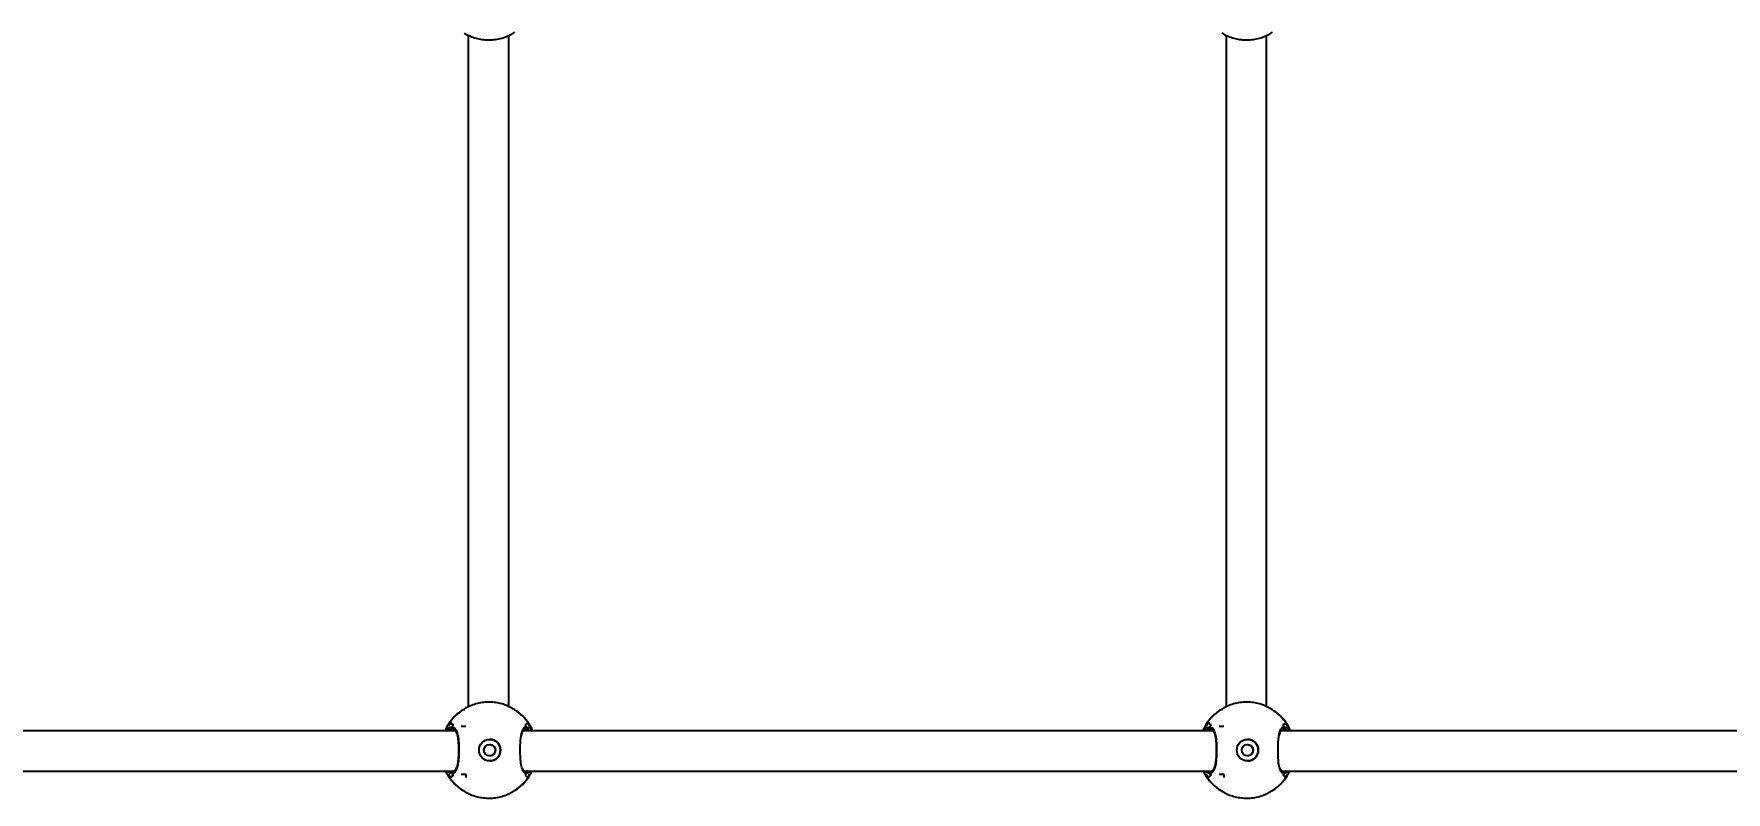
# Model space of a CAD drawing. Header units: millimetres. Extents: x -3365 to 2979, y -3775 to 2808.
# Drawn here: x -451 to 219, y 442 to 742 of the extents above; entities that cross this region are included whole.
import ezdxf

# ---------------------------------------------------------------- set-up
doc = ezdxf.new("R2010")
doc.units = ezdxf.units.MM
for name, color, linetype in [('DIKOM_ОБЪЕКТ', 7, 'Continuous'), ('DIKOM_РАЗМЕР_ЗОНА', 7, 'Continuous'), ('DIKOM_РАЗМЕР_ОБЪЕКТА', 7, 'Continuous')]:
    doc.layers.add(name, color=color, linetype=linetype)
doc.styles.add('style1', font='arial.ttf', dxfattribs={"width": 0.8})
doc.dimstyles.new('1-50', dxfattribs={"dimtxt": 300, "dimasz": 200, "dimexe": 100, "dimexo": 0, "dimgap": 100, "dimtad": 1, "dimdec": 0, "dimtxsty": 'style1', "dimcen": 0, "dimclrd": 7, "dimclre": 7, "dimadec": 1, "dimazin": 2, "dimtfac": 1, "dimtdec": 0, "dimtmove": 0, "dimatfit": 3, "dimfxl": 0, "dimlwd": 25, "dimlwe": 18, "dimarcsym": 0})

# ---------------------------------------------------------------- blocks, each defined once
blk = doc.blocks.new('*D10')
at = {"layer": 'Defpoints', "color": 0, "transparency": 16777216}
for p in [(-921.14, 1308.33), (-1680.72, -1441.67), (325.78, -1441.67)]:
    blk.add_point(p, dxfattribs=at)
at = {"layer": 'DIKOM_РАЗМЕР_ОБЪЕКТА', "color": 7, "lineweight": 18, "transparency": 16777216}
for p, q in [((-921.14, 1308.33), (-1780.72, 1308.33)), ((325.78, -1441.67), (-1780.72, -1441.67))]:
    blk.add_line(p, q, dxfattribs=at)
at = {"layer": 'DIKOM_РАЗМЕР_ОБЪЕКТА', "color": 7, "lineweight": 25, "transparency": 16777216}
blk.add_line((-1680.72, 1108.33), (-1680.72, -1241.67), dxfattribs=at)
at = {"layer": 'DIKOM_РАЗМЕР_ОБЪЕКТА', "color": 7, "transparency": 16777216}
for points in [[(-1714.05, 1108.33), (-1647.38, 1108.33), (-1680.72, 1308.33)], [(-1714.05, -1241.67), (-1647.38, -1241.67), (-1680.72, -1441.67)]]:
    blk.add_solid(points, dxfattribs=at)
at = {"layer": 'DIKOM_РАЗМЕР_ОБЪЕКТА', "color": 0, "transparency": 16777216, "insert": (-1933.89, 16.54), "char_height": 300, "attachment_point": 5, "rotation": 90, "style": 'style1'}
blk.add_mtext('2750', dxfattribs=at)
blk = doc.blocks.new('*D12')
at = {"layer": 'Defpoints', "color": 0, "transparency": 16777216}
for p in [(-2915.08, 2808.33), (772.79, 2808.33), (178.86, -2941.67)]:
    blk.add_point(p, dxfattribs=at)
at = {"layer": 'DIKOM_РАЗМЕР_ЗОНА', "color": 7, "lineweight": 18, "transparency": 16777216}
for p, q in [((772.79, 2808.33), (-3015.08, 2808.33)), ((178.86, -2941.67), (-3015.08, -2941.67))]:
    blk.add_line(p, q, dxfattribs=at)
at = {"layer": 'DIKOM_РАЗМЕР_ЗОНА', "color": 7, "lineweight": 25, "transparency": 16777216}
blk.add_line((-2915.08, -2741.67), (-2915.08, 2608.33), dxfattribs=at)
at = {"layer": 'DIKOM_РАЗМЕР_ЗОНА', "color": 7, "transparency": 16777216}
for points in [[(-2948.41, 2608.33), (-2881.74, 2608.33), (-2915.08, 2808.33)], [(-2948.41, -2741.67), (-2881.74, -2741.67), (-2915.08, -2941.67)]]:
    blk.add_solid(points, dxfattribs=at)
at = {"layer": 'DIKOM_РАЗМЕР_ЗОНА', "color": 0, "transparency": 16777216, "insert": (-3168.25, 58.33), "char_height": 300, "attachment_point": 5, "rotation": 90, "style": 'style1'}
blk.add_mtext('5750', dxfattribs=at)

msp = doc.modelspace()

# ---------------------------------------------------------------- linework, layer by layer
at = {"layer": 'DIKOM_ОБЪЕКТ'}
for p, q in [((-279.15, 741.47), (-279.15, 475.74)), ((-263.15, 475.91), (-263.15, 741.35)), ((20.85, 741.47), (20.85, 475.74)), ((36.85, 475.91), (36.85, 741.35)), ((-281.25, 474.61), (-280.57, 474.69)), ((-260.8, 474.62), (-260.75, 474.61)), ((18.75, 474.61), (19.43, 474.69)), ((39.2, 474.62), (39.25, 474.61)), ((-284.16, 466.3), (-557.42, 466.3)), ((-286.44, 467.62), (-285.52, 467.86)), ((-285.25, 467.08), (-285.13, 467.09)), ((-281.93, 468.11), (-280.08, 468.11)), ((15.84, 466.3), (-257.42, 466.3)), ((-256.56, 467.08), (-256.48, 467.09)), ((-256.17, 467.86), (-255.31, 467.59)), ((-254.99, 468.8), (-254.92, 468.45)), ((13.56, 467.62), (14.48, 467.86)), ((14.75, 467.08), (14.87, 467.09)), ((18.07, 468.11), (19.92, 468.11)), ((315.84, 466.3), (42.58, 466.3)), ((43.44, 467.08), (43.52, 467.09)), ((43.83, 467.86), (44.69, 467.59)), ((45.01, 468.8), (45.08, 468.45)), ((-556.93, 450.3), (-284.7, 450.3)), ((-286.12, 450.44), (-285.32, 450.14)), ((-285.13, 450.13), (-285.31, 450.15)), ((-281.93, 449.11), (-280.08, 449.11)), ((-280.08, 449.11), (-280.08, 447.74)), ((-256.93, 450.3), (15.3, 450.3)), ((-256.45, 450.17), (-255.38, 450.51)), ((-255.22, 449.71), (-256.17, 449.37)), ((13.88, 450.44), (14.68, 450.14)), ((14.87, 450.13), (14.69, 450.15)), ((18.07, 449.11), (19.92, 449.11)), ((19.92, 449.11), (19.92, 447.74)), ((43.07, 450.3), (315.3, 450.3)), ((43.55, 450.17), (44.62, 450.51)), ((44.78, 449.71), (43.83, 449.37)), ((-285, 445.81), (-284.74, 445.53)), ((-281.25, 442.61), (-280.57, 442.53)), ((-261.57, 442.53), (-260.75, 442.61)), ((-254.92, 448.77), (-254.99, 448.43)), ((15, 445.81), (15.26, 445.53)), ((18.75, 442.61), (19.43, 442.53)), ((38.43, 442.53), (39.25, 442.61)), ((45.08, 448.77), (45.01, 448.43))]:
    msp.add_line(p, q, dxfattribs=at)
for centre, radius in [((-270.64, 458.61), 4.25), ((29.36, 458.61), 4.25), ((-270.68, 458.61), 2.25), ((29.32, 458.61), 2.25)]:
    msp.add_circle(centre, radius, dxfattribs=at)
for centre, radius, start, end in [((-270.94, 458.62), 18.66, 144.38998, 149.43039), ((-271, 458.61), 19, 122.65141, 147.35513), ((-271, 458.62), 19, 32.64344, 57.35003), ((-270.92, 458.62), 18.66, 30.56961, 35.61002), ((29.12, 458.58), 18.74, 144.40081, 149.41955), ((29, 458.62), 19, 122.64945, 147.3565), ((29, 458.62), 19, 32.6435, 57.35055), ((29.06, 458.61), 18.68, 30.57556, 35.61105), ((-270.78, 458.57), 17.43, 144.97343, 147.78806), ((-270.64, 458.61), 4.25, 359.9989, 89.99387), ((-270.92, 458.57), 17.43, 32.21194, 35.02657), ((29.41, 458.44), 17.65, 144.99127, 147.77022), ((29.36, 458.61), 4.25, 359.99752, 89.99445), ((29.14, 458.61), 17.36, 32.20606, 35.03245), ((-270.64, 458.61), 4.25, 269.9987, 0.00692), ((29.36, 458.61), 4.25, 269.99813, 0.0083), ((-270.9, 458.63), 18.71, 210.57654, 215.6031), ((-270.89, 458.58), 17.29, 212.20529, 215.04205), ((-270.8, 458.58), 17.29, 324.95795, 327.79471), ((-270.96, 458.63), 18.71, 324.3969, 329.42346), ((29.17, 458.68), 18.79, 210.58738, 215.59226), ((29.29, 458.7), 17.51, 212.22316, 215.02419), ((29.25, 458.54), 17.22, 324.95212, 327.80053), ((29.02, 458.64), 18.73, 324.39589, 329.4175), ((-271, 458.61), 19, 212.64487, 237.34859), ((-271, 458.61), 19, 302.64997, 327.35656), ((29, 458.61), 19, 212.6435, 237.35055), ((29, 458.61), 19, 302.64945, 327.3565)]:
    msp.add_arc(centre, radius, start, end, dxfattribs=at)
for points, knots in [([(-280.82, 742.35), (-280.16, 741.98), (-278.83, 741.24), (-276.65, 740.43), (-274.36, 739.86), (-271.97, 739.59), (-269.53, 739.62), (-267.07, 739.97), (-264.64, 740.65), (-262.5, 741.55), (-261.25, 742.33), (-260.73, 742.66)], [0, 0, 0, 0, 0.106715, 0.216263, 0.327612, 0.440747, 0.5557, 0.672566, 0.79152, 0.912849, 1, 1, 1, 1]), ([(19.18, 742.35), (19.84, 741.98), (21.17, 741.24), (23.35, 740.43), (25.64, 739.86), (28.03, 739.59), (30.47, 739.62), (32.93, 739.97), (35.36, 740.65), (37.5, 741.55), (38.75, 742.33), (39.27, 742.66)], [0, 0, 0, 0, 0.106715, 0.216263, 0.327612, 0.440745, 0.555698, 0.672566, 0.79152, 0.912849, 1, 1, 1, 1]), ([(-261.18, 474.88), (-261.84, 475.24), (-263.17, 475.99), (-265.35, 476.8), (-267.64, 477.36), (-270.03, 477.64), (-272.47, 477.61), (-274.93, 477.26), (-277.36, 476.57), (-279.48, 475.69), (-280.71, 474.92), (-281.21, 474.61)], [0, 0, 0, 0, 0.107113, 0.217064, 0.328828, 0.442382, 0.55776, 0.675059, 0.794452, 0.916227, 1, 1, 1, 1]), ([(38.82, 474.88), (38.16, 475.24), (36.83, 475.99), (34.65, 476.8), (32.36, 477.36), (29.97, 477.64), (27.53, 477.61), (25.07, 477.26), (22.64, 476.57), (20.52, 475.69), (19.29, 474.92), (18.79, 474.61)], [0, 0, 0, 0, 0.107111, 0.217064, 0.328826, 0.442377, 0.557756, 0.675058, 0.794451, 0.91623, 1, 1, 1, 1]), ([(-281.3, 474.55), (-281.43, 474.48), (-282.21, 474.02), (-283.52, 472.95), (-285.16, 471.36), (-286.57, 469.57), (-287.65, 467.88), (-288.15, 466.75), (-288.35, 466.3)], [0, 0, 0, 0, 0.038969, 0.24813, 0.456371, 0.663079, 0.86703, 1, 1, 1, 1]), ([(-286.11, 469.49), (-286.02, 469.33), (-285.83, 469.02), (-285.31, 468.72), (-285.05, 468.57)], [0, 0, 0, 0, 0.496571, 1, 1, 1, 1]), ([(-285.05, 468.57), (-285.31, 468.72), (-285.83, 469.02), (-286.02, 469.33), (-286.11, 469.49)], [0, 0, 0, 0, 0.496483, 1, 1, 1, 1]), ([(-260.73, 474.57), (-260.87, 474.68), (-261.01, 474.79), (-261.17, 474.87), (-261.18, 474.88)], [0, 0, 0, 0, 0.963196, 1, 1, 1, 1]), ([(-254.97, 468.81), (-254.99, 468.84), (-255.35, 469.47), (-256.23, 470.61), (-257.66, 472.2), (-259.16, 473.54), (-260.25, 474.26), (-260.73, 474.57)], [0, 0, 0, 0, 0.012223, 0.264711, 0.524842, 0.791505, 1, 1, 1, 1]), ([(-255.75, 469.49), (-255.82, 469.33), (-255.95, 469.02), (-256.42, 468.72), (-256.65, 468.57)], [0, 0, 0, 0, 0.496572, 1, 1, 1, 1]), ([(-255.75, 469.49), (-255.82, 469.33), (-255.95, 469.02), (-256.42, 468.72), (-256.65, 468.57)], [0, 0, 0, 0, 0.496572, 1, 1, 1, 1]), ([(18.7, 474.55), (18.57, 474.48), (17.79, 474.02), (16.48, 472.95), (14.84, 471.36), (13.43, 469.57), (12.35, 467.88), (11.85, 466.75), (11.65, 466.3)], [0, 0, 0, 0, 0.038969, 0.24813, 0.45637, 0.663078, 0.867026, 1, 1, 1, 1]), ([(13.89, 469.49), (13.98, 469.33), (14.17, 469.02), (14.69, 468.72), (14.95, 468.57)], [0, 0, 0, 0, 0.496571, 1, 1, 1, 1]), ([(14.95, 468.57), (14.69, 468.72), (14.17, 469.02), (13.98, 469.33), (13.89, 469.49)], [0, 0, 0, 0, 0.496483, 1, 1, 1, 1]), ([(39.27, 474.57), (39.13, 474.68), (38.99, 474.79), (38.83, 474.87), (38.82, 474.88)], [0, 0, 0, 0, 0.9631, 1, 1, 1, 1]), ([(45.03, 468.81), (45.01, 468.84), (44.65, 469.47), (43.77, 470.61), (42.34, 472.2), (40.84, 473.54), (39.75, 474.26), (39.27, 474.57)], [0, 0, 0, 0, 0.012223, 0.264709, 0.524834, 0.791506, 1, 1, 1, 1]), ([(44.25, 469.49), (44.18, 469.33), (44.05, 469.02), (43.58, 468.72), (43.35, 468.57)], [0, 0, 0, 0, 0.49657, 1, 1, 1, 1]), ([(44.25, 469.49), (44.18, 469.33), (44.05, 469.02), (43.58, 468.72), (43.35, 468.57)], [0, 0, 0, 0, 0.49657, 1, 1, 1, 1]), ([(-287.93, 466.3), (-287.5, 466.85), (-287.01, 467.49), (-286.51, 467.6), (-286.44, 467.62)], [0, 0, 0, 0, 0.858406, 1, 1, 1, 1]), ([(-285.23, 467.06), (-285.56, 467.06), (-286.09, 467.06), (-286.62, 466.5), (-286.81, 466.3)], [0, 0, 0, 0, 0.63344, 1, 1, 1, 1]), ([(-285.24, 467.13), (-285.24, 467.13), (-285.3, 467.14), (-285.41, 467.22), (-285.54, 467.36), (-285.6, 467.53), (-285.6, 467.69), (-285.56, 467.8), (-285.53, 467.85), (-285.52, 467.86)], [0, 0, 0, 0, 0.003708, 0.219127, 0.42867, 0.623619, 0.804721, 0.979523, 1, 1, 1, 1]), ([(-285.52, 467.86), (-285.55, 467.81), (-285.59, 467.72), (-285.6, 467.55), (-285.56, 467.4), (-285.46, 467.26), (-285.32, 467.16), (-285.18, 467.1), (-285.08, 467.1), (-285.05, 467.1)], [0, 0, 0, 0, 0.145357, 0.290769, 0.43463, 0.582179, 0.738555, 0.90619, 1, 1, 1, 1]), ([(-285.52, 467.86), (-285.14, 467.73), (-284.34, 467.45), (-283.51, 465.71), (-283.09, 463.45), (-282.88, 460.88), (-282.83, 458.12), (-282.95, 455.07), (-283.29, 452.43), (-283.93, 450.48), (-284.73, 449.54), (-285.32, 449.41), (-285.52, 449.37)], [0, 0, 0, 0, 0.111434, 0.229361, 0.339015, 0.410112, 0.516712, 0.623258, 0.729393, 0.834803, 0.941415, 1, 1, 1, 1]), ([(-285.04, 467.06), (-284.98, 467.05), (-284.78, 467.02), (-284.46, 466.76), (-284.06, 466.2), (-283.7, 465.36), (-283.42, 464.25), (-283.21, 462.92), (-283.08, 461.44), (-283.01, 460.13), (-283.01, 459.34), (-283.01, 459.08)], [0, 0, 0, 0, 0.05631, 0.183682, 0.303648, 0.431187, 0.558268, 0.683795, 0.812733, 0.940876, 1, 1, 1, 1]), ([(-257.8, 451.4), (-257.91, 451.66), (-258.24, 452.48), (-258.43, 454.45), (-258.57, 457.06), (-258.58, 459.83), (-258.48, 462.61), (-258.24, 463.97), (-258.15, 464.55)], [0, 0, 0, 0, 0.095457, 0.303917, 0.44056, 0.645596, 0.850389, 1, 1, 1, 1]), ([(-258.15, 464.55), (-258.12, 464.78), (-257.97, 465.83), (-257.44, 467.05), (-256.74, 467.76), (-256.28, 467.84), (-256.17, 467.86)], [0, 0, 0, 0, 0.102771, 0.487511, 0.879933, 1, 1, 1, 1]), ([(-258.04, 464.35), (-257.99, 464.58), (-257.88, 465.21), (-257.61, 465.99), (-257.26, 466.65), (-256.88, 467), (-256.67, 467.13), (-256.53, 467.1), (-256.52, 467.1)], [0, 0, 0, 0, 0.124984, 0.336786, 0.549206, 0.760545, 0.983633, 1, 1, 1, 1]), ([(-256.17, 467.86), (-256.15, 467.81), (-256.1, 467.72), (-256.1, 467.55), (-256.14, 467.4), (-256.23, 467.26), (-256.37, 467.16), (-256.52, 467.1), (-256.61, 467.1), (-256.65, 467.1)], [0, 0, 0, 0, 0.145359, 0.290771, 0.43462, 0.582171, 0.73855, 0.906188, 1, 1, 1, 1]), ([(-256.52, 467.12), (-256.5, 467.12), (-256.41, 467.13), (-256.28, 467.22), (-256.16, 467.36), (-256.1, 467.53), (-256.1, 467.69), (-256.14, 467.8), (-256.17, 467.85), (-256.17, 467.86)], [0, 0, 0, 0, 0.06721, 0.268907, 0.465062, 0.647614, 0.817182, 0.980828, 1, 1, 1, 1]), ([(-255.01, 466.3), (-255.17, 466.48), (-255.64, 467.05), (-256.12, 467.05), (-256.44, 467.04)], [0, 0, 0, 0, 0.319417, 1, 1, 1, 1]), ([(-255.31, 467.59), (-255.22, 467.57), (-254.78, 467.47), (-254.34, 466.82), (-253.99, 466.3)], [0, 0, 0, 0, 0.1993, 1, 1, 1, 1]), ([(-253.65, 466.3), (-253.77, 466.59), (-254.14, 467.46), (-254.64, 468.27), (-254.97, 468.81)], [0, 0, 0, 0, 0.33145, 1, 1, 1, 1]), ([(12.07, 466.3), (12.5, 466.85), (12.99, 467.49), (13.49, 467.6), (13.56, 467.62)], [0, 0, 0, 0, 0.858401, 1, 1, 1, 1]), ([(14.77, 467.06), (14.44, 467.06), (13.91, 467.06), (13.38, 466.5), (13.19, 466.3)], [0, 0, 0, 0, 0.633446, 1, 1, 1, 1]), ([(14.76, 467.13), (14.76, 467.13), (14.7, 467.14), (14.59, 467.22), (14.46, 467.36), (14.4, 467.53), (14.4, 467.69), (14.44, 467.8), (14.47, 467.85), (14.48, 467.86)], [0, 0, 0, 0, 0.003774, 0.219207, 0.428678, 0.62364, 0.804755, 0.979522, 1, 1, 1, 1]), ([(14.44, 467.77), (14.43, 467.75), (14.4, 467.69), (14.4, 467.55), (14.44, 467.4), (14.54, 467.26), (14.68, 467.16), (14.82, 467.1), (14.92, 467.1), (14.95, 467.1)], [0, 0, 0, 0, 0.067876, 0.226467, 0.383353, 0.544311, 0.714911, 0.897686, 1, 1, 1, 1]), ([(14.48, 467.86), (14.86, 467.73), (15.66, 467.45), (16.49, 465.71), (16.91, 463.45), (17.12, 460.88), (17.17, 458.12), (17.05, 455.07), (16.71, 452.43), (16.07, 450.48), (15.27, 449.54), (14.68, 449.41), (14.48, 449.37)], [0, 0, 0, 0, 0.111435, 0.229361, 0.339015, 0.410112, 0.516712, 0.623258, 0.729393, 0.834802, 0.941414, 1, 1, 1, 1]), ([(14.96, 467.06), (15.02, 467.05), (15.22, 467.02), (15.54, 466.76), (15.94, 466.2), (16.3, 465.36), (16.58, 464.25), (16.79, 462.92), (16.92, 461.44), (16.99, 460.13), (16.99, 459.34), (16.99, 459.08)], [0, 0, 0, 0, 0.05631, 0.183682, 0.303647, 0.431188, 0.558269, 0.683795, 0.812733, 0.940876, 1, 1, 1, 1]), ([(42.2, 451.4), (42.09, 451.66), (41.76, 452.48), (41.57, 454.45), (41.43, 457.06), (41.42, 459.83), (41.52, 462.61), (41.76, 463.97), (41.85, 464.55)], [0, 0, 0, 0, 0.095457, 0.303917, 0.440561, 0.645597, 0.85039, 1, 1, 1, 1]), ([(41.85, 464.55), (41.88, 464.78), (42.03, 465.83), (42.56, 467.05), (43.26, 467.76), (43.72, 467.84), (43.83, 467.86)], [0, 0, 0, 0, 0.102772, 0.487509, 0.879936, 1, 1, 1, 1]), ([(41.96, 464.35), (42.01, 464.58), (42.12, 465.21), (42.39, 465.99), (42.74, 466.65), (43.12, 467), (43.33, 467.13), (43.47, 467.1), (43.48, 467.1)], [0, 0, 0, 0, 0.124984, 0.336788, 0.549205, 0.760545, 0.983633, 1, 1, 1, 1]), ([(43.83, 467.86), (43.85, 467.81), (43.9, 467.72), (43.9, 467.55), (43.86, 467.4), (43.77, 467.26), (43.63, 467.16), (43.48, 467.1), (43.39, 467.1), (43.35, 467.1)], [0, 0, 0, 0, 0.14535, 0.290753, 0.434592, 0.582103, 0.738515, 0.906194, 1, 1, 1, 1]), ([(43.48, 467.12), (43.5, 467.12), (43.59, 467.13), (43.72, 467.22), (43.84, 467.36), (43.9, 467.53), (43.9, 467.69), (43.86, 467.8), (43.83, 467.85), (43.83, 467.86)], [0, 0, 0, 0, 0.067264, 0.268941, 0.465117, 0.647629, 0.817179, 0.98083, 1, 1, 1, 1]), ([(44.99, 466.3), (44.83, 466.48), (44.36, 467.05), (43.88, 467.05), (43.56, 467.04)], [0, 0, 0, 0, 0.319411, 1, 1, 1, 1]), ([(44.69, 467.59), (44.78, 467.57), (45.22, 467.47), (45.66, 466.82), (46.01, 466.3)], [0, 0, 0, 0, 0.199305, 1, 1, 1, 1]), ([(46.35, 466.3), (46.23, 466.59), (45.86, 467.46), (45.36, 468.27), (45.03, 468.81)], [0, 0, 0, 0, 0.331455, 1, 1, 1, 1]), ([(-283.01, 459.08), (-283, 458.79), (-282.99, 457.94), (-283.04, 456.55), (-283.14, 454.99), (-283.31, 453.57), (-283.56, 452.35), (-283.88, 451.38), (-284.27, 450.68), (-284.69, 450.27), (-284.96, 450.11), (-285.13, 450.13), (-285.15, 450.13)], [0, 0, 0, 0, 0.063292, 0.180363, 0.296848, 0.412181, 0.527059, 0.639981, 0.752369, 0.864577, 0.982618, 1, 1, 1, 1]), ([(-270.73, 460.85), (-270.52, 460.84), (-270.06, 460.81), (-269.41, 460.48), (-268.87, 459.96), (-268.54, 459.3), (-268.5, 458.83), (-268.48, 458.61)], [0, 0, 0, 0, 0.181204, 0.388194, 0.601204, 0.818584, 1, 1, 1, 1]), ([(-268.48, 458.61), (-268.5, 458.36), (-268.55, 457.87), (-268.92, 457.2), (-269.48, 456.69), (-270.12, 456.39), (-270.56, 456.39), (-270.73, 456.39)], [0, 0, 0, 0, 0.209731, 0.419296, 0.633147, 0.85057, 1, 1, 1, 1]), ([(16.99, 459.08), (17, 458.79), (17.01, 457.94), (16.97, 456.55), (16.86, 454.99), (16.69, 453.57), (16.44, 452.35), (16.12, 451.38), (15.73, 450.68), (15.31, 450.27), (15.04, 450.11), (14.87, 450.13), (14.85, 450.13)], [0, 0, 0, 0, 0.063292, 0.180363, 0.296848, 0.412181, 0.52706, 0.63998, 0.752369, 0.864578, 0.982618, 1, 1, 1, 1]), ([(29.27, 460.85), (29.48, 460.84), (29.94, 460.81), (30.59, 460.48), (31.13, 459.96), (31.46, 459.3), (31.5, 458.83), (31.52, 458.61)], [0, 0, 0, 0, 0.181235, 0.388193, 0.601213, 0.818583, 1, 1, 1, 1]), ([(31.52, 458.61), (31.5, 458.36), (31.45, 457.87), (31.08, 457.2), (30.52, 456.69), (29.88, 456.39), (29.44, 456.39), (29.27, 456.39)], [0, 0, 0, 0, 0.209731, 0.419297, 0.633148, 0.850587, 1, 1, 1, 1]), ([(-288.07, 450.3), (-288.04, 450.22), (-287.74, 449.53), (-286.98, 448.3), (-286.1, 447), (-285.49, 446.35), (-285.35, 446.2)], [0, 0, 0, 0, 0.051904, 0.456626, 0.876774, 1, 1, 1, 1]), ([(-286.64, 449.76), (-286.76, 449.79), (-286.99, 449.83), (-287.21, 450.15), (-287.32, 450.3)], [0, 0, 0, 0, 0.52616, 1, 1, 1, 1]), ([(-285.52, 449.37), (-285.57, 449.36), (-285.92, 449.34), (-286.3, 449.56), (-286.64, 449.76)], [0, 0, 0, 0, 0.120946, 1, 1, 1, 1]), ([(-285.52, 449.37), (-285.55, 449.41), (-285.59, 449.51), (-285.6, 449.67), (-285.56, 449.83), (-285.46, 449.96), (-285.32, 450.07), (-285.18, 450.12), (-285.08, 450.13), (-285.05, 450.13)], [0, 0, 0, 0, 0.145353, 0.290761, 0.434619, 0.582163, 0.738535, 0.906202, 1, 1, 1, 1]), ([(-285.05, 450.13), (-285.11, 450.12), (-285.24, 450.11), (-285.41, 450.01), (-285.54, 449.87), (-285.6, 449.7), (-285.6, 449.53), (-285.56, 449.42), (-285.53, 449.37), (-285.52, 449.37)], [0, 0, 0, 0, 0.177654, 0.355404, 0.528441, 0.689349, 0.838829, 0.983005, 1, 1, 1, 1]), ([(-256.17, 449.37), (-256.23, 449.37), (-256.69, 449.44), (-257.34, 449.86), (-257.68, 451), (-257.8, 451.4)], [0, 0, 0, 0, 0.078536, 0.679037, 1, 1, 1, 1]), ([(-256.68, 450.18), (-256.74, 450.19), (-256.91, 450.23), (-257.22, 450.54), (-257.53, 451.03), (-257.68, 451.5), (-257.74, 451.68)], [0, 0, 0, 0, 0.180995, 0.503848, 0.809031, 1, 1, 1, 1]), ([(-256.65, 450.13), (-256.63, 450.12), (-256.57, 450.11), (-256.5, 450.15), (-256.45, 450.17)], [0, 0, 0, 0, 0.21832, 1, 1, 1, 1]), ([(-256.65, 450.13), (-256.58, 450.12), (-256.45, 450.11), (-256.28, 450.01), (-256.16, 449.87), (-256.1, 449.7), (-256.1, 449.53), (-256.14, 449.42), (-256.17, 449.37), (-256.17, 449.37)], [0, 0, 0, 0, 0.17766, 0.355417, 0.528424, 0.689357, 0.838842, 0.983004, 1, 1, 1, 1]), ([(-256.17, 449.37), (-256.15, 449.41), (-256.1, 449.51), (-256.1, 449.67), (-256.14, 449.83), (-256.23, 449.96), (-256.37, 450.07), (-256.52, 450.12), (-256.61, 450.13), (-256.65, 450.13)], [0, 0, 0, 0, 0.145356, 0.290764, 0.434608, 0.582155, 0.738531, 0.9062, 1, 1, 1, 1]), ([(-254.51, 450.3), (-254.64, 450.11), (-254.88, 449.77), (-255.11, 449.73), (-255.22, 449.71)], [0, 0, 0, 0, 0.574339, 1, 1, 1, 1]), ([(-254.99, 448.43), (-254.74, 448.81), (-254.34, 449.41), (-254.05, 450.06), (-253.95, 450.3)], [0, 0, 0, 0, 0.639477, 1, 1, 1, 1]), ([(11.93, 450.3), (11.96, 450.22), (12.26, 449.53), (13.02, 448.3), (13.9, 447), (14.51, 446.35), (14.65, 446.2)], [0, 0, 0, 0, 0.051899, 0.456627, 0.876774, 1, 1, 1, 1]), ([(13.36, 449.76), (13.24, 449.79), (13.01, 449.83), (12.79, 450.15), (12.68, 450.3)], [0, 0, 0, 0, 0.526166, 1, 1, 1, 1]), ([(14.48, 449.37), (14.43, 449.36), (14.08, 449.34), (13.7, 449.56), (13.36, 449.76)], [0, 0, 0, 0, 0.12094, 1, 1, 1, 1]), ([(14.48, 449.37), (14.45, 449.41), (14.41, 449.51), (14.4, 449.67), (14.44, 449.83), (14.54, 449.96), (14.68, 450.07), (14.82, 450.12), (14.92, 450.13), (14.95, 450.13)], [0, 0, 0, 0, 0.145352, 0.290757, 0.434598, 0.582173, 0.738588, 0.906203, 1, 1, 1, 1]), ([(14.95, 450.13), (14.89, 450.12), (14.76, 450.11), (14.59, 450.01), (14.46, 449.87), (14.4, 449.7), (14.4, 449.53), (14.44, 449.42), (14.47, 449.37), (14.48, 449.37)], [0, 0, 0, 0, 0.177718, 0.355478, 0.528453, 0.689371, 0.838858, 0.983004, 1, 1, 1, 1]), ([(43.83, 449.37), (43.77, 449.37), (43.31, 449.44), (42.66, 449.86), (42.32, 451), (42.2, 451.4)], [0, 0, 0, 0, 0.078536, 0.679037, 1, 1, 1, 1]), ([(43.32, 450.18), (43.26, 450.19), (43.09, 450.23), (42.78, 450.54), (42.47, 451.03), (42.32, 451.5), (42.26, 451.68)], [0, 0, 0, 0, 0.180994, 0.503844, 0.809029, 1, 1, 1, 1]), ([(43.35, 450.13), (43.37, 450.12), (43.43, 450.11), (43.5, 450.15), (43.55, 450.17)], [0, 0, 0, 0, 0.218311, 1, 1, 1, 1]), ([(43.35, 450.13), (43.42, 450.12), (43.55, 450.11), (43.72, 450.01), (43.84, 449.87), (43.9, 449.7), (43.9, 449.53), (43.86, 449.42), (43.83, 449.37), (43.83, 449.37)], [0, 0, 0, 0, 0.177698, 0.355439, 0.528467, 0.689366, 0.838837, 0.983006, 1, 1, 1, 1]), ([(43.83, 449.37), (43.85, 449.41), (43.9, 449.51), (43.9, 449.67), (43.86, 449.83), (43.77, 449.96), (43.63, 450.07), (43.48, 450.12), (43.39, 450.13), (43.35, 450.13)], [0, 0, 0, 0, 0.145346, 0.290745, 0.43458, 0.582087, 0.738496, 0.906206, 1, 1, 1, 1]), ([(45.49, 450.3), (45.36, 450.11), (45.12, 449.77), (44.89, 449.73), (44.78, 449.71)], [0, 0, 0, 0, 0.574345, 1, 1, 1, 1]), ([(45.01, 448.43), (45.26, 448.81), (45.66, 449.41), (45.95, 450.06), (46.05, 450.3)], [0, 0, 0, 0, 0.639472, 1, 1, 1, 1]), ([(-285.05, 448.65), (-285.31, 448.5), (-285.83, 448.2), (-286.02, 447.89), (-286.11, 447.74)], [0, 0, 0, 0, 0.496485, 1, 1, 1, 1]), ([(-286.11, 447.74), (-286.02, 447.89), (-285.83, 448.2), (-285.31, 448.5), (-285.05, 448.65)], [0, 0, 0, 0, 0.49657, 1, 1, 1, 1]), ([(-284.74, 445.53), (-284.61, 445.37), (-283.98, 444.67), (-282.81, 443.67), (-281.71, 442.94), (-281.21, 442.61)], [0, 0, 0, 0, 0.134315, 0.610921, 1, 1, 1, 1]), ([(-280.82, 442.35), (-280.16, 441.98), (-278.83, 441.24), (-276.65, 440.43), (-274.36, 439.86), (-271.97, 439.59), (-269.53, 439.62), (-267.07, 439.97), (-264.64, 440.65), (-262.5, 441.55), (-261.25, 442.33), (-260.73, 442.66)], [0, 0, 0, 0, 0.106718, 0.216263, 0.327613, 0.440747, 0.5557, 0.672566, 0.791518, 0.912849, 1, 1, 1, 1]), ([(-260.73, 442.66), (-260.59, 442.73), (-259.8, 443.2), (-258.74, 444.03), (-257.92, 444.87), (-257.63, 445.16)], [0, 0, 0, 0, 0.116092, 0.692558, 1, 1, 1, 1]), ([(-257.63, 445.16), (-257.37, 445.41), (-256.57, 446.18), (-255.68, 447.28), (-255.14, 448.18), (-254.99, 448.43)], [0, 0, 0, 0, 0.252586, 0.792653, 1, 1, 1, 1]), ([(-256.65, 448.65), (-256.42, 448.5), (-255.95, 448.2), (-255.82, 447.89), (-255.75, 447.74)], [0, 0, 0, 0, 0.496485, 1, 1, 1, 1]), ([(-256.65, 448.65), (-256.42, 448.5), (-255.95, 448.2), (-255.82, 447.89), (-255.75, 447.74)], [0, 0, 0, 0, 0.496485, 1, 1, 1, 1]), ([(14.95, 448.65), (14.69, 448.5), (14.17, 448.2), (13.98, 447.89), (13.89, 447.74)], [0, 0, 0, 0, 0.496485, 1, 1, 1, 1]), ([(13.89, 447.74), (13.98, 447.89), (14.17, 448.2), (14.69, 448.5), (14.95, 448.65)], [0, 0, 0, 0, 0.49657, 1, 1, 1, 1]), ([(15.26, 445.53), (15.39, 445.37), (16.02, 444.67), (17.19, 443.67), (18.3, 442.94), (18.79, 442.61)], [0, 0, 0, 0, 0.134314, 0.610925, 1, 1, 1, 1]), ([(19.18, 442.35), (19.84, 441.98), (21.17, 441.24), (23.35, 440.43), (25.64, 439.86), (28.03, 439.59), (30.47, 439.62), (32.93, 439.97), (35.36, 440.65), (37.5, 441.55), (38.75, 442.33), (39.27, 442.66)], [0, 0, 0, 0, 0.106718, 0.216263, 0.327613, 0.440745, 0.555697, 0.672566, 0.791518, 0.912849, 1, 1, 1, 1]), ([(39.27, 442.66), (39.41, 442.73), (40.2, 443.2), (41.26, 444.03), (42.08, 444.87), (42.37, 445.16)], [0, 0, 0, 0, 0.116093, 0.692565, 1, 1, 1, 1]), ([(42.37, 445.16), (42.63, 445.41), (43.43, 446.18), (44.32, 447.28), (44.86, 448.18), (45.01, 448.43)], [0, 0, 0, 0, 0.252594, 0.792648, 1, 1, 1, 1]), ([(43.35, 448.65), (43.58, 448.5), (44.05, 448.2), (44.18, 447.89), (44.25, 447.74)], [0, 0, 0, 0, 0.496483, 1, 1, 1, 1]), ([(43.35, 448.65), (43.58, 448.5), (44.05, 448.2), (44.18, 447.89), (44.25, 447.74)], [0, 0, 0, 0, 0.496483, 1, 1, 1, 1])]:
    msp.add_open_spline(points, degree=3, knots=knots, dxfattribs=at)

# ---------------------------------------------------------------- dimensions: what is measured, and where the dimension line sits
at = {"layer": 'DIKOM_РАЗМЕР_ЗОНА'}
dim = msp.add_linear_dim(base=(-2915.08, 2808.33), p1=(178.86, -2941.67), p2=(772.79, 2808.33), angle=90, dimstyle='1-50', dxfattribs=at)
dim.commit()
dim.dimension.update_dxf_attribs({"geometry": '*D12', "text_midpoint": (-2915.08, 58.33), "dimtype": 160})
at = {"layer": 'DIKOM_РАЗМЕР_ОБЪЕКТА'}
dim = msp.add_linear_dim(base=(-1680.72, -1441.67), p1=(-921.14, 1308.33), p2=(325.78, -1441.67), angle=90, dimstyle='1-50', dxfattribs=at)
dim.commit()
dim.dimension.update_dxf_attribs({"geometry": '*D10', "text_midpoint": (-1680.72, 16.54), "dimtype": 160})

doc.saveas('drawing.dxf')
